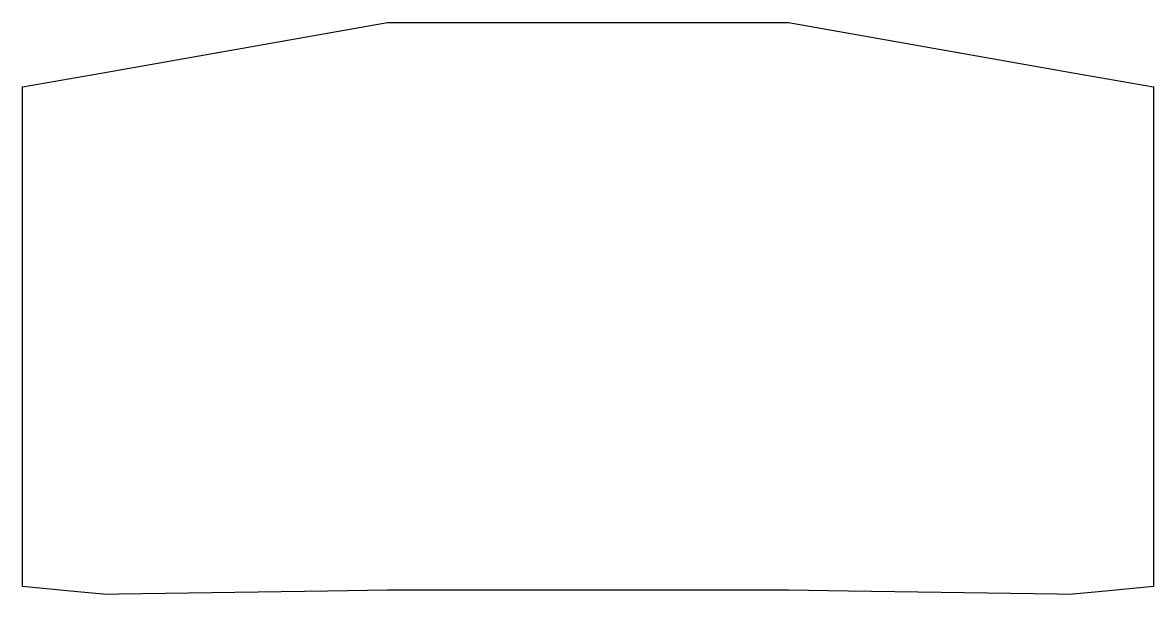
# Model space of a CAD drawing. Header units: millimetres. Extents: x 0 to 846, y 0 to 428.
import ezdxf

# ---------------------------------------------------------------- set-up
doc = ezdxf.new("R2010")
doc.units = ezdxf.units.MM

msp = doc.modelspace()

# ---------------------------------------------------------------- linework, layer by layer
msp.add_lwpolyline([(273, 427.98), (573, 427.98), (782.98, 390.97), (783, 390.96), (846, 379.86), (846, 5.84), (804.95, 2.02), (804.85, 2.02), (804.85, 2.02), (783, 0), (773.76, 0.12), (773.74, 0.12), (773.74, 0.12), (773.66, 0.13), (773.66, 0.13), (618.01, 2.5), (617.99, 2.5), (617.99, 2.5), (573, 3.28), (273, 3.28), (228.04, 2.5), (228.01, 2.5), (228.01, 2.5), (72.36, 0.13), (72.26, 0.12), (72.26, 0.12), (63, 0), (41.17, 2.01), (41.15, 2.02), (41.15, 2.02), (41.07, 2.02), (41.07, 2.02), (0, 5.84), (0, 379.86), (63, 390.96), (63, 390.96), (63.02, 390.97)], close=True)

doc.saveas('drawing.dxf')
